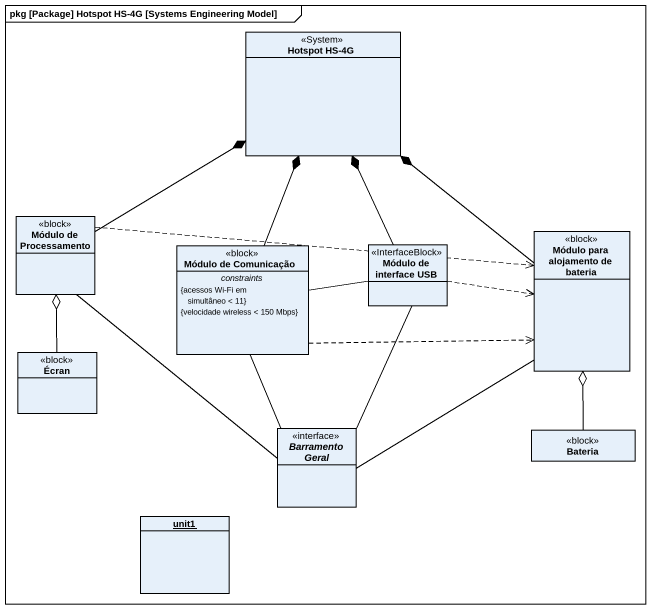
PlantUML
@startuml
mainframe pkg [Package] Hotspot HS-4G [Systems Engineering Model]
hide circle
hide empty members
class "Hotspot HS-4G" as Hotspot_HS_4G <<System>>
class "Módulo de Processamento" as Módulo_de_Processamento <<block>>
class "Módulo de Comunicação" as Módulo_de_Comunicação <<block>> {
  -- constraints --
  {acessos Wi-Fi em simultâneo < 11}
  {velocidade wireless < 150 Mbps}
}
class "Módulo de interface USB" as Módulo_de_interface_USB <<InterfaceBlock>>
class "Módulo para alojamento de bateria" as Módulo_para_alojamento_de <<block>>
class Écran <<block>>
interface "Barramento Geral" as Barramento_Geral
class Bateria <<block>>
object unit1
Módulo_de_Processamento -up-* Hotspot_HS_4G
Módulo_de_Processamento .right.> Módulo_para_alojamento_de
Módulo_de_Comunicação -up-* Hotspot_HS_4G
Módulo_de_Comunicação -right- Módulo_de_interface_USB
Módulo_de_Comunicação .right.> Módulo_para_alojamento_de
Módulo_de_interface_USB -up-* Hotspot_HS_4G
Módulo_de_interface_USB .right.> Módulo_para_alojamento_de
Módulo_para_alojamento_de -up-* Hotspot_HS_4G
Écran -up-o Módulo_de_Processamento
Barramento_Geral -up- Módulo_de_Processamento
Barramento_Geral -up- Módulo_de_Comunicação
Barramento_Geral -up- Módulo_de_interface_USB
Barramento_Geral -up- Módulo_para_alojamento_de
Bateria -up-o Módulo_para_alojamento_de
@enduml
